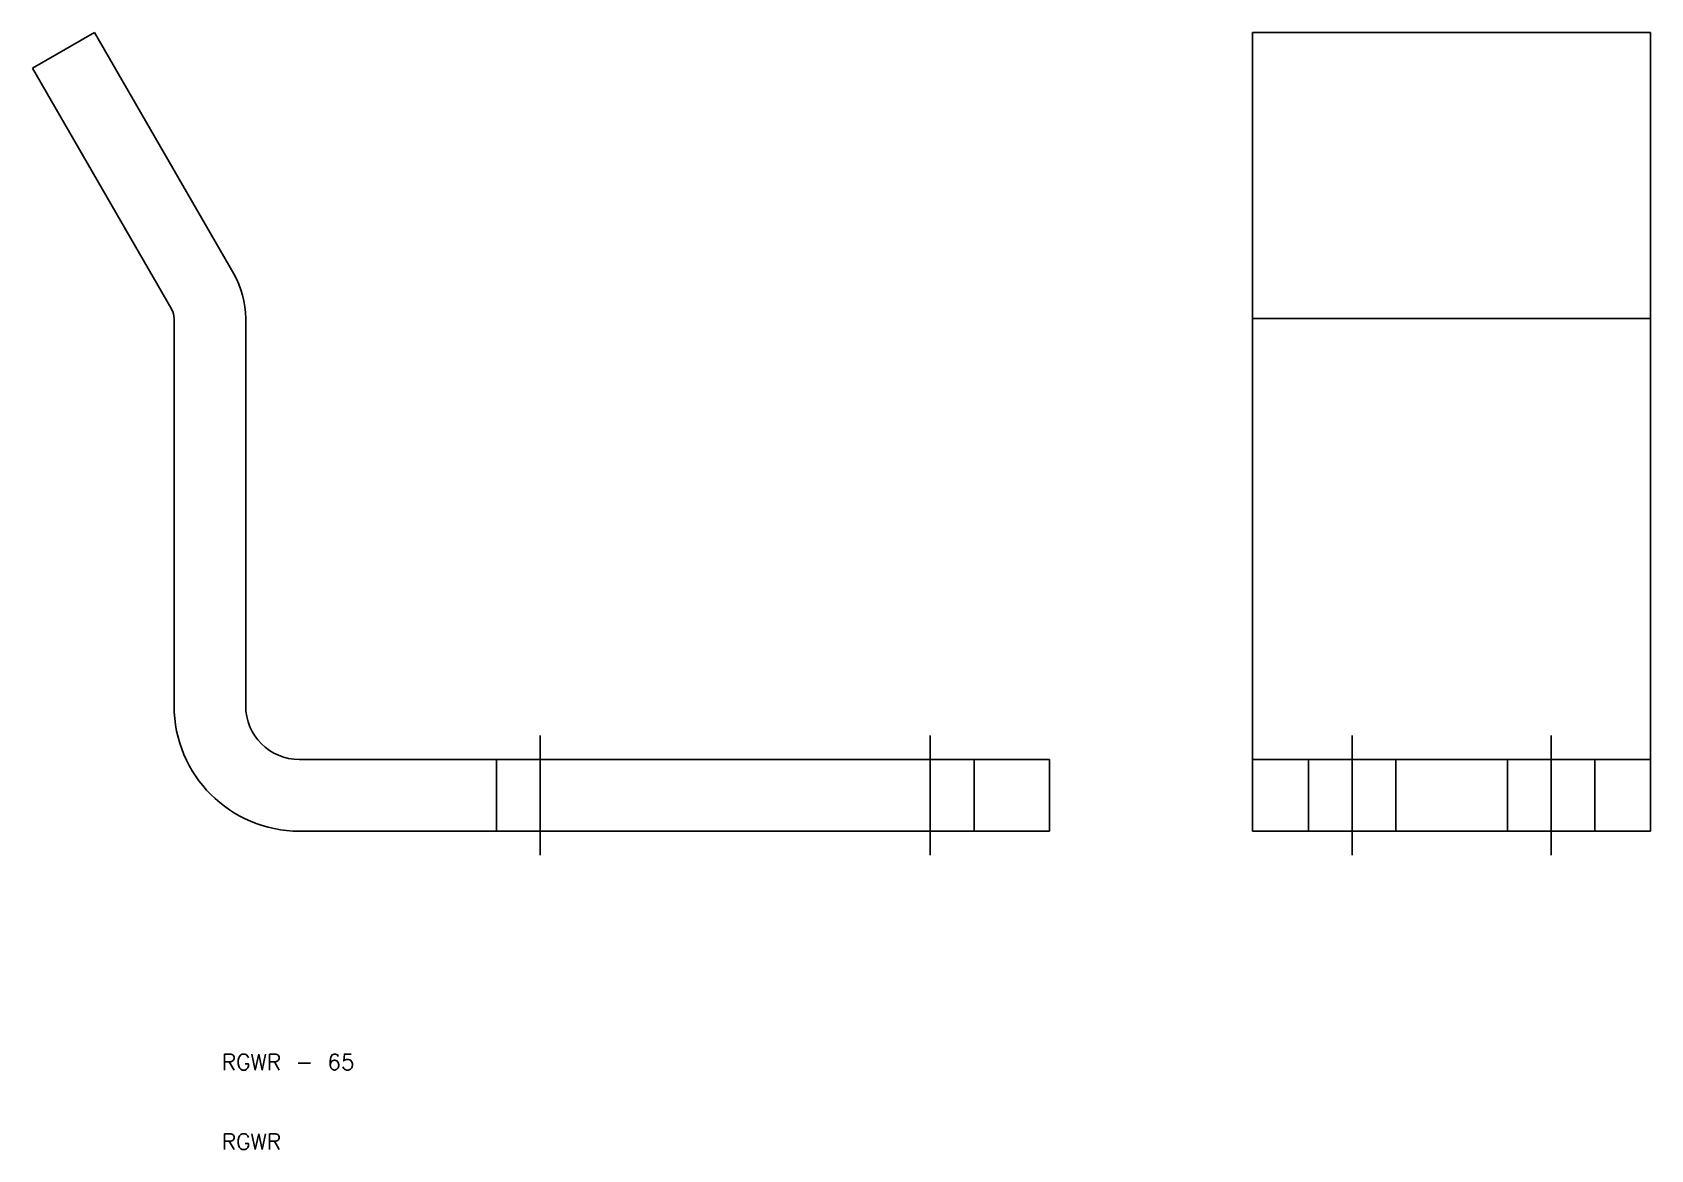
# Model space of a CAD drawing. Extents: x -14 to 190, y 10 to 150.
import ezdxf

# ---------------------------------------------------------------- set-up
doc = ezdxf.new("R2010")
doc.units = 0
doc.linetypes.add('CENTER', pattern=[50.8, 31.75, -6.35, 6.35, -6.35])
doc.linetypes.add('DASHED', pattern=[19.05, 12.7, -6.35])
doc.layers.get('0').update_dxf_attribs({"linetype": 'CONTINUOUS'})
doc.layers.add('CENTER', color=1, linetype='CENTER')
doc.styles.get("Standard").update_dxf_attribs({"font": 'txt.shx'})

msp = doc.modelspace()

# ---------------------------------------------------------------- linework, layer by layer
for p, q in [((-6.01, 150.33), (-13.8, 145.83)), ((11.49, 120.02), (-6.01, 150.33)), ((189.5, 150.33), (139.5, 150.33)), ((139.5, 150.33), (139.5, 50)), ((189.5, 50), (189.5, 150.33)), ((3.7, 115.52), (-13.8, 145.83)), ((4, 65.75), (4, 114.4)), ((13, 114.4), (13, 65.75)), ((139.5, 114.4), (189.5, 114.4)), ((19.75, 59), (114, 59)), ((114, 50), (114, 59)), ((139.5, 59), (189.5, 59)), ((114, 50), (19.75, 50)), ((139.5, 50), (189.5, 50))]:
    msp.add_line(p, q)
at = {"color": 3, "linetype": 'DASHED'}
for p, q in [((44.5, 59), (44.5, 50)), ((104.5, 59), (104.5, 50)), ((146.5, 59), (146.5, 50)), ((157.5, 59), (157.5, 50)), ((171.5, 59), (171.5, 50)), ((182.5, 59), (182.5, 50))]:
    msp.add_line(p, q, dxfattribs=at)
for centre, radius, start, end in [((1.75, 114.4), 11.25, 0, 30), ((1.75, 114.4), 2.25, 0, 30), ((19.75, 65.75), 15.75, 180, 270), ((19.75, 65.75), 6.75, 180, 270)]:
    msp.add_arc(centre, radius, start, end)
at = {"layer": 'CENTER'}
for p, q in [((50, 62), (50, 47)), ((99, 62), (99, 47)), ((152, 62), (152, 47)), ((177, 62), (177, 47))]:
    msp.add_line(p, q, dxfattribs=at)

# ---------------------------------------------------------------- texts
for s, p in [('RGWR - 65', (10, 20)), ('RGWR', (10, 10))]:
    msp.add_text(s, height=2).set_placement(p)

doc.saveas('drawing.dxf')
